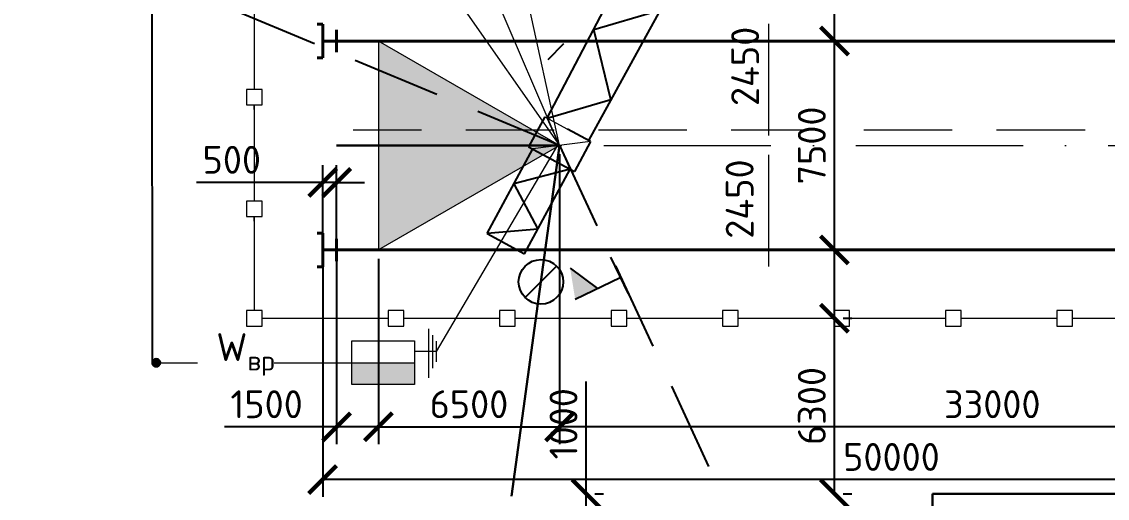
# Model space of a CAD drawing. Header units: millimetres. Extents: x -782 to 10910, y 3841 to 13237.
# Drawn here: x 2977 to 3054.9, y 12623.6 to 12657.8 of the extents above; entities that cross this region are included whole.
import ezdxf

# ---------------------------------------------------------------- set-up
doc = ezdxf.new("R2010")
doc.units = ezdxf.units.MM
doc.linetypes.add('ACAD_ISO10W100', pattern=[18, 12, -3, 0, -3])
doc.linetypes.add('штриховая2', pattern=[9.525, 6.35, -3.175])
doc.layers.add('1', color=7, linetype='Continuous')
doc.layers.add('тонкая', color=7, linetype='Continuous')
doc.layers.add('Тонкая 0.3', color=140, linetype='Continuous', lineweight=25)
doc.layers.add('Фасад толст', color=7, linetype='Continuous', lineweight=20)
doc.styles.add('2.5', font='isocpeur.ttf', dxfattribs={"height": 2})
doc.styles.add('Isocpeur', font='isocpeur.ttf')
doc.dimstyles.new('М500 стройгенп', dxfattribs={"dimtxt": 2, "dimasz": 2, "dimexe": 1.25, "dimexo": 0.625, "dimtad": 1, "dimlfac": 500, "dimtxsty": '2.5', "dimblk": 'ARCHTICK', "dimcen": 2.5, "dimadec": 0, "dimazin": 0, "dimtfac": 1, "dimtmove": 0, "dimatfit": 3, "dimfxl": 1, "dimarcsym": 0})

# ---------------------------------------------------------------- blocks, each defined once
blk = doc.blocks.new('_ArchTick')
at = {"color": 0, "linetype": 'ByBlock', "const_width": 0.15}
blk.add_lwpolyline([(-0.5, -0.5), (0.5, 0.5)], dxfattribs=at)
blk = doc.blocks.new('*D831')
at = {"color": 0, "lineweight": -2, "transparency": 16777216}
for p, q in [((3035.295, 12623.887), (3035.295, 12636.487)), ((3035.92, 12636.487), (3036.545, 12636.487)), ((3035.92, 12623.887), (3036.545, 12623.887))]:
    blk.add_line(p, q, dxfattribs=at)
at = {"layer": 'Defpoints', "color": 0, "lineweight": -3, "transparency": 16777216}
for p in [(3035.295, 12636.487), (3035.295, 12636.487), (3035.295, 12623.887)]:
    blk.add_point(p, dxfattribs=at)
at = {"color": 0, "lineweight": -2, "transparency": 16777216, "xscale": 2, "yscale": 2, "zscale": 2}
for p, rotation in [((3035.295, 12636.487), 90), ((3035.295, 12623.887), 270)]:
    blk.add_blockref('_ArchTick', p, dxfattribs=dict(at, rotation=rotation))
at = {"color": 0, "lineweight": 20, "transparency": 16777216, "insert": (3033.67, 12630.187), "char_height": 2, "attachment_point": 5, "rotation": 90, "style": '2.5'}
blk.add_mtext('6300', dxfattribs=at)
blk = doc.blocks.new('*D832')
at = {"color": 0, "lineweight": -2, "transparency": 16777216}
for p, q in [((3035.295, 12636.487), (3035.295, 12641.387)), ((3035.92, 12641.387), (3036.545, 12641.387)), ((3035.92, 12636.487), (3036.545, 12636.487))]:
    blk.add_line(p, q, dxfattribs=at)
at = {"layer": 'Defpoints', "color": 0, "lineweight": -3, "transparency": 16777216}
for p in [(3035.295, 12641.387), (3035.295, 12641.387), (3035.295, 12636.487)]:
    blk.add_point(p, dxfattribs=at)
at = {"color": 0, "lineweight": -2, "transparency": 16777216, "xscale": 2, "yscale": 2, "zscale": 2}
for p, rotation in [((3035.295, 12641.387), 90), ((3035.295, 12636.487), 270)]:
    blk.add_blockref('_ArchTick', p, dxfattribs=dict(at, rotation=rotation))
at = {"color": 0, "lineweight": 20, "transparency": 16777216, "insert": (3028.49, 12645.041), "char_height": 2, "attachment_point": 5, "rotation": 90, "style": '2.5'}
blk.add_mtext('2450', dxfattribs=at)
blk = doc.blocks.new('*D833')
at = {"color": 0, "lineweight": -2, "transparency": 16777216}
for p, q in [((3035.295, 12641.387), (3035.295, 12656.387)), ((3035.92, 12656.387), (3036.545, 12656.387)), ((3035.92, 12641.387), (3036.545, 12641.387))]:
    blk.add_line(p, q, dxfattribs=at)
at = {"layer": 'Defpoints', "color": 0, "lineweight": -3, "transparency": 16777216}
for p in [(3035.295, 12656.387), (3035.295, 12656.387), (3035.295, 12641.387)]:
    blk.add_point(p, dxfattribs=at)
at = {"color": 0, "lineweight": -2, "transparency": 16777216, "xscale": 2, "yscale": 2, "zscale": 2}
for p, rotation in [((3035.295, 12656.387), 90), ((3035.295, 12641.387), 270)]:
    blk.add_blockref('_ArchTick', p, dxfattribs=dict(at, rotation=rotation))
at = {"color": 0, "lineweight": 20, "transparency": 16777216, "insert": (3033.67, 12648.887), "char_height": 2, "attachment_point": 5, "rotation": 90, "style": '2.5'}
blk.add_mtext('7500', dxfattribs=at)
blk = doc.blocks.new('*D834')
at = {"color": 0, "lineweight": -2, "transparency": 16777216}
for p, q in [((3035.295, 12656.387), (3035.295, 12661.275)), ((3035.92, 12661.275), (3036.545, 12661.275)), ((3035.92, 12656.387), (3036.545, 12656.387))]:
    blk.add_line(p, q, dxfattribs=at)
at = {"layer": 'Defpoints', "color": 0, "lineweight": -3, "transparency": 16777216}
for p in [(3035.295, 12661.275), (3035.295, 12661.275), (3035.295, 12656.387)]:
    blk.add_point(p, dxfattribs=at)
at = {"color": 0, "lineweight": -2, "transparency": 16777216, "xscale": 2, "yscale": 2, "zscale": 2}
for p, rotation in [((3035.295, 12661.275), 90), ((3035.295, 12656.387), 270)]:
    blk.add_blockref('_ArchTick', p, dxfattribs=dict(at, rotation=rotation))
at = {"color": 0, "lineweight": 20, "transparency": 16777216, "insert": (3028.884, 12654.565), "char_height": 2, "attachment_point": 5, "rotation": 90, "style": '2.5'}
blk.add_mtext('2450', dxfattribs=at)
blk = doc.blocks.new('*D835')
at = {"color": 0, "lineweight": -2, "transparency": 16777216}
for p, q in [((3017.471, 12623.887), (3017.471, 12631.937)), ((3017.471, 12621.887), (3017.471, 12623.887)), ((3018.096, 12623.887), (3018.721, 12623.887)), ((3018.096, 12621.887), (3018.721, 12621.887))]:
    blk.add_line(p, q, dxfattribs=at)
at = {"layer": 'Defpoints', "color": 0, "lineweight": -3, "transparency": 16777216}
for p in [(3017.471, 12623.887), (3017.471, 12623.887), (3017.471, 12621.887)]:
    blk.add_point(p, dxfattribs=at)
at = {"color": 0, "lineweight": -2, "transparency": 16777216, "xscale": 2, "yscale": 2, "zscale": 2}
for p, rotation in [((3017.471, 12623.887), 90), ((3017.471, 12621.887), 270)]:
    blk.add_blockref('_ArchTick', p, dxfattribs=dict(at, rotation=rotation))
at = {"color": 0, "lineweight": 20, "transparency": 16777216, "insert": (3015.846, 12628.912), "char_height": 2, "attachment_point": 5, "rotation": 90, "style": '2.5'}
blk.add_mtext('1000', dxfattribs=at)
blk = doc.blocks.new('*D897')
at = {"color": 0, "lineweight": -2, "transparency": 16777216}
for p, q in [((2999.561, 12640.762), (2999.561, 12627.436)), ((3002.561, 12640.762), (3002.561, 12627.436)), ((2999.561, 12628.686), (2991.511, 12628.686)), ((3002.561, 12628.686), (2999.561, 12628.686))]:
    blk.add_line(p, q, dxfattribs=at)
at = {"layer": 'Defpoints', "color": 0, "lineweight": -3, "transparency": 16777216}
for p in [(2999.561, 12641.387), (3002.561, 12641.387), (3002.561, 12628.686)]:
    blk.add_point(p, dxfattribs=at)
at = {"color": 0, "lineweight": -2, "transparency": 16777216, "xscale": 2, "yscale": 2, "zscale": 2, "rotation": 180}
blk.add_blockref('_ArchTick', (2999.561, 12628.686), dxfattribs=at)
at = {"color": 0, "lineweight": -2, "transparency": 16777216, "xscale": 2, "yscale": 2, "zscale": 2}
blk.add_blockref('_ArchTick', (3002.561, 12628.686), dxfattribs=at)
at = {"color": 0, "lineweight": 25, "transparency": 16777216, "insert": (2994.536, 12630.311), "char_height": 2, "attachment_point": 5, "style": '2.5'}
blk.add_mtext('1500', dxfattribs=at)
blk = doc.blocks.new('*D898')
at = {"color": 0, "lineweight": -2, "transparency": 16777216}
for p, q in [((2998.561, 12642.012), (2998.561, 12647.485)), ((2999.561, 12642.012), (2999.561, 12647.485)), ((2998.561, 12646.235), (2989.511, 12646.235)), ((2999.561, 12646.235), (2998.561, 12646.235)), ((2999.561, 12646.235), (3001.561, 12646.235))]:
    blk.add_line(p, q, dxfattribs=at)
at = {"layer": 'Defpoints', "color": 0, "lineweight": -3, "transparency": 16777216}
for p in [(2998.561, 12646.235), (2998.561, 12641.387), (2999.561, 12641.387)]:
    blk.add_point(p, dxfattribs=at)
at = {"color": 0, "lineweight": -2, "transparency": 16777216, "xscale": 2, "yscale": 2, "zscale": 2}
blk.add_blockref('_ArchTick', (2998.561, 12646.235), dxfattribs=at)
at = {"color": 0, "lineweight": -2, "transparency": 16777216, "xscale": 2, "yscale": 2, "zscale": 2, "rotation": 180}
blk.add_blockref('_ArchTick', (2999.561, 12646.235), dxfattribs=at)
at = {"color": 0, "lineweight": 25, "transparency": 16777216, "insert": (2992.036, 12647.86), "char_height": 2, "attachment_point": 5, "style": '2.5'}
blk.add_mtext('500', dxfattribs=at)
blk = doc.blocks.new('*D836')
at = {"color": 0, "lineweight": -2, "transparency": 16777216}
for p, q in [((2998.561, 12640.762), (2998.561, 12623.652)), ((3094.686, 12640.762), (3094.686, 12623.652)), ((3094.686, 12624.902), (2998.561, 12624.902))]:
    blk.add_line(p, q, dxfattribs=at)
at = {"layer": 'Defpoints', "color": 0, "lineweight": -3, "transparency": 16777216}
for p in [(2998.561, 12641.387), (3094.686, 12641.387), (2998.561, 12624.902)]:
    blk.add_point(p, dxfattribs=at)
at = {"color": 0, "lineweight": -2, "transparency": 16777216, "xscale": 2, "yscale": 2, "zscale": 2, "rotation": 180}
blk.add_blockref('_ArchTick', (2998.561, 12624.902), dxfattribs=at)
at = {"color": 0, "lineweight": -2, "transparency": 16777216, "xscale": 2, "yscale": 2, "zscale": 2}
blk.add_blockref('_ArchTick', (3094.686, 12624.902), dxfattribs=at)
at = {"color": 0, "lineweight": 25, "transparency": 16777216, "insert": (3039.387, 12626.527), "char_height": 2, "attachment_point": 5, "style": '2.5'}
blk.add_mtext('50000', dxfattribs=at)
blk = doc.blocks.new('*D849')
at = {"color": 0, "lineweight": -2, "transparency": 16777216}
for p, q in [((3017.471, 12623.887), (3017.471, 12631.937)), ((3017.471, 12621.887), (3017.471, 12623.887)), ((3018.096, 12623.887), (3018.721, 12623.887)), ((3018.096, 12621.887), (3018.721, 12621.887))]:
    blk.add_line(p, q, dxfattribs=at)
at = {"layer": 'Defpoints', "color": 0, "lineweight": -3, "transparency": 16777216}
for p in [(3017.471, 12623.887), (3017.471, 12623.887), (3017.471, 12621.887)]:
    blk.add_point(p, dxfattribs=at)
at = {"color": 0, "lineweight": -2, "transparency": 16777216, "xscale": 2, "yscale": 2, "zscale": 2}
for p, rotation in [((3017.471, 12623.887), 90), ((3017.471, 12621.887), 270)]:
    blk.add_blockref('_ArchTick', p, dxfattribs=dict(at, rotation=rotation))
at = {"color": 0, "lineweight": 20, "transparency": 16777216, "insert": (3015.846, 12628.912), "char_height": 2, "attachment_point": 5, "rotation": 90, "style": '2.5'}
blk.add_mtext('1000', dxfattribs=at)
blk = doc.blocks.new('*D924')
at = {"color": 0, "lineweight": -2, "transparency": 16777216}
for p, q in [((2999.561, 12640.762), (2999.561, 12627.436)), ((3002.561, 12640.762), (3002.561, 12627.436)), ((2999.561, 12628.686), (2991.511, 12628.686)), ((3002.561, 12628.686), (2999.561, 12628.686))]:
    blk.add_line(p, q, dxfattribs=at)
at = {"layer": 'Defpoints', "color": 0, "lineweight": -3, "transparency": 16777216}
for p in [(2999.561, 12641.387), (3002.561, 12641.387), (3002.561, 12628.686)]:
    blk.add_point(p, dxfattribs=at)
at = {"color": 0, "lineweight": -2, "transparency": 16777216, "xscale": 2, "yscale": 2, "zscale": 2, "rotation": 180}
blk.add_blockref('_ArchTick', (2999.561, 12628.686), dxfattribs=at)
at = {"color": 0, "lineweight": -2, "transparency": 16777216, "xscale": 2, "yscale": 2, "zscale": 2}
blk.add_blockref('_ArchTick', (3002.561, 12628.686), dxfattribs=at)
at = {"color": 0, "lineweight": 25, "transparency": 16777216, "insert": (2994.536, 12630.311), "char_height": 2, "attachment_point": 5, "style": '2.5'}
blk.add_mtext('1500', dxfattribs=at)
blk = doc.blocks.new('*D853')
at = {"color": 0, "lineweight": -2, "transparency": 16777216}
for p, q in [((3015.561, 12648.262), (3015.561, 12627.436)), ((3002.561, 12640.762), (3002.561, 12627.436)), ((3002.561, 12628.686), (3015.561, 12628.686))]:
    blk.add_line(p, q, dxfattribs=at)
at = {"layer": 'Defpoints', "color": 0, "lineweight": -3, "transparency": 16777216}
for p in [(3015.561, 12648.887), (3002.561, 12641.387), (3015.561, 12628.686)]:
    blk.add_point(p, dxfattribs=at)
at = {"color": 0, "lineweight": -2, "transparency": 16777216, "xscale": 2, "yscale": 2, "zscale": 2, "rotation": 180}
blk.add_blockref('_ArchTick', (3002.561, 12628.686), dxfattribs=at)
at = {"color": 0, "lineweight": -2, "transparency": 16777216, "xscale": 2, "yscale": 2, "zscale": 2}
blk.add_blockref('_ArchTick', (3015.561, 12628.686), dxfattribs=at)
at = {"color": 0, "lineweight": 25, "transparency": 16777216, "insert": (3009.061, 12630.311), "char_height": 2, "attachment_point": 5, "style": '2.5'}
blk.add_mtext('6500', dxfattribs=at)
blk = doc.blocks.new('*D925')
at = {"color": 0, "lineweight": -2, "transparency": 16777216}
for p, q in [((2998.561, 12642.012), (2998.561, 12647.485)), ((2999.561, 12642.012), (2999.561, 12647.485)), ((2998.561, 12646.235), (2989.511, 12646.235)), ((2999.561, 12646.235), (2998.561, 12646.235)), ((2999.561, 12646.235), (3001.561, 12646.235))]:
    blk.add_line(p, q, dxfattribs=at)
at = {"layer": 'Defpoints', "color": 0, "lineweight": -3, "transparency": 16777216}
for p in [(2998.561, 12646.235), (2998.561, 12641.387), (2999.561, 12641.387)]:
    blk.add_point(p, dxfattribs=at)
at = {"color": 0, "lineweight": -2, "transparency": 16777216, "xscale": 2, "yscale": 2, "zscale": 2}
blk.add_blockref('_ArchTick', (2998.561, 12646.235), dxfattribs=at)
at = {"color": 0, "lineweight": -2, "transparency": 16777216, "xscale": 2, "yscale": 2, "zscale": 2, "rotation": 180}
blk.add_blockref('_ArchTick', (2999.561, 12646.235), dxfattribs=at)
at = {"color": 0, "lineweight": 25, "transparency": 16777216, "insert": (2992.036, 12647.86), "char_height": 2, "attachment_point": 5, "style": '2.5'}
blk.add_mtext('500', dxfattribs=at)
blk = doc.blocks.new('*D854')
at = {"color": 0, "lineweight": -2, "transparency": 16777216}
for p, q in [((3015.561, 12648.262), (3015.561, 12627.436)), ((3077.686, 12640.762), (3077.686, 12627.436)), ((3077.686, 12628.686), (3015.561, 12628.686))]:
    blk.add_line(p, q, dxfattribs=at)
at = {"layer": 'Defpoints', "color": 0, "lineweight": -3, "transparency": 16777216}
for p in [(3015.561, 12648.887), (3077.686, 12641.387), (3015.561, 12628.686)]:
    blk.add_point(p, dxfattribs=at)
at = {"color": 0, "lineweight": -2, "transparency": 16777216, "xscale": 2, "yscale": 2, "zscale": 2, "rotation": 180}
blk.add_blockref('_ArchTick', (3015.561, 12628.686), dxfattribs=at)
at = {"color": 0, "lineweight": -2, "transparency": 16777216, "xscale": 2, "yscale": 2, "zscale": 2}
blk.add_blockref('_ArchTick', (3077.686, 12628.686), dxfattribs=at)
at = {"color": 0, "lineweight": 25, "transparency": 16777216, "insert": (3046.624, 12630.311), "char_height": 2, "width": 0.43935, "attachment_point": 5, "style": '2.5'}
blk.add_mtext('33000', dxfattribs=at)
blk = doc.blocks.new('*D884')
at = {"color": 0, "lineweight": -2, "transparency": 16777216}
for p, q in [((2964.739, 12652.473), (2964.739, 12666.285)), ((2985.724, 12665.66), (2985.724, 12666.285)), ((2964.739, 12665.035), (2985.724, 12665.035))]:
    blk.add_line(p, q, dxfattribs=at)
at = {"layer": 'Defpoints', "color": 0, "lineweight": -3, "transparency": 16777216}
for p in [(2985.724, 12665.035), (2985.724, 12665.035), (2964.739, 12651.848)]:
    blk.add_point(p, dxfattribs=at)
at = {"color": 0, "lineweight": -2, "transparency": 16777216, "xscale": 2, "yscale": 2, "zscale": 2, "rotation": 180}
blk.add_blockref('_ArchTick', (2964.739, 12665.035), dxfattribs=at)
at = {"color": 0, "lineweight": -2, "transparency": 16777216, "xscale": 2, "yscale": 2, "zscale": 2}
blk.add_blockref('_ArchTick', (2985.724, 12665.035), dxfattribs=at)
at = {"color": 0, "lineweight": 20, "transparency": 16777216, "insert": (2975.497, 12667.378), "char_height": 2, "attachment_point": 5, "style": '2.5'}
blk.add_mtext('10500', dxfattribs=at)

msp = doc.modelspace()

# ---------------------------------------------------------------- hatches: boundary and pattern name
at = {"lineweight": 30}
h = msp.add_hatch(color=256, dxfattribs=at)
h.dxf.hatch_style = 1
h.paths.add_polyline_path([(3002.561017, 12641.386862), (3015.561019, 12648.886862), (3002.561017, 12656.386862)])
at = {"lineweight": 25}
h = msp.add_hatch(color=1, dxfattribs=at)
h.paths.add_polyline_path([(2986.61342, 12633.568027, 0.414213562), (2986.33439, 12633.288997, 0.414213562), (2986.61342, 12633.009967)])
h.paths.add_polyline_path([(2986.61342, 12633.568027), (2986.61342, 12633.009967, 0.414213562), (2986.89245, 12633.288997, 0.414213562)])
h = msp.add_hatch(color=1, dxfattribs=at)
h.paths.add_polyline_path([(2986.61342, 12633.568027, 0.414213562), (2986.33439, 12633.288997, 0.414213562), (2986.61342, 12633.009967)])
h.paths.add_polyline_path([(2986.61342, 12633.568027), (2986.61342, 12633.009967, 0.414213562), (2986.89245, 12633.288997, 0.414213562)])
at = {"layer": 'Тонкая 0.3', "ltscale": 5}
msp.add_hatch(color=7, dxfattribs=at).paths.add_polyline_path([(3016.688311, 12637.822601), (3018.297716, 12638.608956), (3016.326074, 12640.070304)])
at = {"layer": 'Фасад толст', "lineweight": 15}
msp.add_hatch(color=1, dxfattribs=at).paths.add_polyline_path([(3005.143426, 12633.288997), (3000.659929, 12633.288997), (3000.659929, 12631.71926), (3005.143426, 12631.71926)])
msp.add_hatch(color=1, dxfattribs=at).paths.add_polyline_path([(3005.143426, 12633.288997), (3000.659929, 12633.288997), (3000.659929, 12631.71926), (3005.143426, 12631.71926)])

# ---------------------------------------------------------------- linework, layer by layer
at = {"lineweight": 13}
for p, q in [((3015.561022, 12648.886857), (2983.986346, 12722.326956)), ((3015.561022, 12648.886857), (2983.986346, 12722.326956)), ((3015.561022, 12648.886857), (3000.590134, 12717.267214)), ((3015.561022, 12648.886857), (3000.590134, 12717.267214)), ((2994.2109, 12652.917761), (2993.090902, 12652.917761)), ((2993.090902, 12652.917761), (2993.090902, 12651.797762)), ((2994.2109, 12651.797762), (2994.2109, 12652.917761)), ((2993.090902, 12651.797762), (2994.2109, 12651.797762)), ((2993.650901, 12651.47434), (2993.650901, 12651.797762)), ((2994.2109, 12644.901453), (2993.090902, 12644.901453)), ((2993.090902, 12644.901453), (2993.090902, 12643.781455)), ((2994.2109, 12644.901453), (2993.090902, 12644.901453)), ((2993.090902, 12644.901453), (2993.090902, 12643.781455)), ((2994.2109, 12643.781455), (2994.2109, 12644.901453)), ((2994.2109, 12643.781455), (2994.2109, 12644.901453)), ((2993.090902, 12643.781455), (2994.2109, 12643.781455)), ((2993.090902, 12643.781455), (2994.2109, 12643.781455)), ((2993.650901, 12643.458032), (2993.650901, 12643.781455)), ((2993.650901, 12643.458032), (2993.650901, 12643.781455)), ((2994.2109, 12637.046856), (2993.090902, 12637.046856)), ((2993.090902, 12637.046856), (2993.090902, 12635.926858)), ((2994.2109, 12637.046856), (2993.090902, 12637.046856)), ((2993.090902, 12637.046856), (2993.090902, 12635.926858)), ((2994.2109, 12635.926858), (2994.2109, 12637.046856)), ((2994.2109, 12635.926858), (2994.2109, 12637.046856)), ((3004.383612, 12637.046856), (3003.263614, 12637.046856)), ((3003.263614, 12637.046856), (3003.263614, 12635.926858)), ((3004.383612, 12635.926858), (3004.383612, 12637.046856)), ((3012.383599, 12637.046856), (3011.263601, 12637.046856)), ((3011.263601, 12637.046856), (3011.263601, 12635.926858)), ((3012.383599, 12635.926858), (3012.383599, 12637.046856)), ((3020.383585, 12637.046856), (3019.263587, 12637.046856)), ((3019.263587, 12637.046856), (3019.263587, 12635.926858)), ((3020.383585, 12635.926858), (3020.383585, 12637.046856)), ((3028.383572, 12637.046856), (3027.263574, 12637.046856)), ((3027.263574, 12637.046856), (3027.263574, 12635.926858)), ((3028.383572, 12635.926858), (3028.383572, 12637.046856)), ((3036.383559, 12637.046856), (3035.263561, 12637.046856)), ((3035.263561, 12637.046856), (3035.263561, 12635.926858)), ((3036.383559, 12635.926858), (3036.383559, 12637.046856)), ((3044.383545, 12637.046856), (3043.263547, 12637.046856)), ((3043.263547, 12637.046856), (3043.263547, 12635.926858)), ((3044.383545, 12635.926858), (3044.383545, 12637.046856)), ((3052.383532, 12637.046856), (3051.263534, 12637.046856)), ((3051.263534, 12637.046856), (3051.263534, 12635.926858)), ((3052.383532, 12635.926858), (3052.383532, 12637.046856)), ((2993.090902, 12635.926858), (2994.2109, 12635.926858)), ((2993.090902, 12635.926858), (2994.2109, 12635.926858)), ((3003.263614, 12635.926858), (3004.383612, 12635.926858)), ((3011.263601, 12635.926858), (3012.383599, 12635.926858)), ((3019.263587, 12635.926858), (3020.383585, 12635.926858)), ((3027.263574, 12635.926858), (3028.383572, 12635.926858)), ((3035.263561, 12635.926858), (3036.383559, 12635.926858)), ((3043.263547, 12635.926858), (3044.383545, 12635.926858)), ((3051.263534, 12635.926858), (3052.383532, 12635.926858))]:
    msp.add_line(p, q, dxfattribs=at)
at = {"lineweight": 20}
for p, q in [((2985.72368, 12691.474801), (3015.561022, 12648.886857)), ((2993.650901, 12660.726858), (2993.650901, 12652.917761)), ((3030.596193, 12649.604908), (3030.596193, 12657.621744)), ((3002.56102, 12656.386857), (3002.56102, 12641.386857)), ((3015.561022, 12648.886857), (3002.56102, 12656.386857)), ((3002.56102, 12656.386857), (3002.56102, 12641.386857)), ((3015.561022, 12648.886857), (3002.56102, 12656.386857)), ((2993.650901, 12651.797762), (2993.650901, 12644.901453)), ((2993.650901, 12651.797762), (2993.650901, 12644.901453)), ((3015.561022, 12648.886857), (3002.56102, 12641.386857)), ((3015.561022, 12648.886857), (3002.56102, 12641.386857)), ((3030.596193, 12640.195796), (3030.596193, 12648.212632)), ((2993.650901, 12643.781455), (2993.650901, 12641.386857)), ((2993.650901, 12643.781455), (2993.650901, 12641.386857)), ((3002.56102, 12642.186855), (3002.56102, 12641.386857)), ((3002.56102, 12642.186855), (3002.56102, 12641.386857)), ((2993.650901, 12641.386857), (2993.650901, 12637.046856)), ((2993.650901, 12641.386857), (2993.650901, 12637.046856)), ((2994.2109, 12636.486857), (3003.263614, 12636.486857)), ((3004.383612, 12636.486857), (3011.263601, 12636.486857)), ((3012.383599, 12636.486857), (3019.263587, 12636.486857)), ((3020.383585, 12636.486857), (3027.263574, 12636.486857)), ((3028.383572, 12636.486857), (3035.263561, 12636.486857)), ((3036.383559, 12636.486857), (3043.263547, 12636.486857)), ((3044.383545, 12636.486857), (3051.263534, 12636.486857)), ((3052.383532, 12636.486857), (3060.725028, 12636.486857))]:
    msp.add_line(p, q, dxfattribs=at)
at = {"linetype": 'штриховая2', "lineweight": -3}
for p, q in [((3015.561029, 12648.886842), (2941.685809, 12679.586253)), ((3015.561022, 12648.886856), (3052.730722, 12568.886857))]:
    msp.add_line(p, q, dxfattribs=at)
at = {"lineweight": -3}
msp.add_line((2986.33439, 12633.288997), (2986.320163, 12658.662166), dxfattribs=at)
at = {"color": 0, "lineweight": 25, "ltscale": 100}
for p, q in [((3018.025822, 12657.215279), (3022.604889, 12658.547862)), ((3019.246149, 12652.188758), (3018.025822, 12657.215279)), ((3014.667082, 12650.856176), (3019.246149, 12652.188758)), ((3014.667082, 12650.856176), (3019.246149, 12652.188758))]:
    msp.add_line(p, q, dxfattribs=at)
at = {"lineweight": 40}
for p, q in [((2998.161023, 12657.586855), (2998.561022, 12657.586855)), ((2998.561022, 12655.186859), (2998.561022, 12657.586855)), ((2999.56102, 12657.186855), (2999.56102, 12655.586858)), ((3094.686337, 12656.386857), (2998.561022, 12656.386857)), ((3015.561022, 12656.386857), (2998.561022, 12656.386857)), ((2998.161023, 12655.186859), (2998.561022, 12655.186859)), ((2998.161023, 12642.586855), (2998.561022, 12642.586855)), ((2998.161023, 12642.586855), (2998.561022, 12642.586855)), ((2998.561022, 12640.186859), (2998.561022, 12642.586855)), ((2998.561022, 12640.186859), (2998.561022, 12642.586855)), ((2999.56102, 12642.186855), (2999.56102, 12640.586858)), ((2999.56102, 12642.186855), (2999.56102, 12640.586858)), ((2998.561022, 12641.386857), (3094.686337, 12641.386857)), ((3015.561022, 12641.386857), (2998.561022, 12641.386857)), ((3015.561022, 12641.386857), (2998.561022, 12641.386857)), ((2998.161023, 12640.186859), (2998.561022, 12640.186859)), ((2998.161023, 12640.186859), (2998.561022, 12640.186859))]:
    msp.add_line(p, q, dxfattribs=at)
at = {"lineweight": 25}
for p, q in [((3014.734953, 12655.072166), (3015.866322, 12656.203535)), ((3015.354252, 12640.229968), (3013.091514, 12637.96723)), ((3015.354252, 12640.229968), (3013.091514, 12637.96723)), ((3014.222883, 12639.098599), (3015.354252, 12640.229968)), ((3014.222883, 12639.098599), (3015.354252, 12640.229968))]:
    msp.add_line(p, q, dxfattribs=at)
at = {"color": 240, "lineweight": 20, "true_color": 0xed1f24}
for p, q in [((3016.333022, 12647.186168), (3014.667082, 12650.856176)), ((3016.333022, 12647.186168), (3014.667082, 12650.856176)), ((3006.719783, 12634.09987), (3015.500052, 12649.021172)), ((3006.719783, 12634.09987), (3015.500052, 12649.021172)), ((3006.719783, 12634.09987), (3015.500052, 12649.021172)), ((3017.786518, 12649.172722), (3013.639101, 12648.639986)), ((3017.786518, 12649.172722), (3013.639101, 12648.639986)), ((3006.719783, 12634.09987), (3005.143426, 12634.09987)), ((3006.719783, 12634.09987), (3005.143426, 12634.09987)), ((3006.719783, 12634.09987), (3005.143426, 12634.09987)), ((2986.89245, 12633.288997), (2989.587562, 12633.288997)), ((2986.89245, 12633.288997), (2989.587562, 12633.288997)), ((2995.076673, 12633.288997), (3000.659929, 12633.288997)), ((2995.076673, 12633.288997), (3000.659929, 12633.288997))]:
    msp.add_line(p, q, dxfattribs=at)
at = {"linetype": 'штриховая2', "lineweight": 20}
msp.add_line((3091.378817, 12649.986857), (3000.760113, 12649.986857), dxfattribs=at)
at = {"lineweight": 30}
for p, q in [((3015.561022, 12648.886857), (2999.56102, 12648.886857)), ((3042.33991, 12623.886857), (3077.686343, 12623.886857)), ((3042.33991, 12603.886853), (3042.33991, 12623.886857))]:
    msp.add_line(p, q, dxfattribs=at)
at = {"linetype": 'ACAD_ISO10W100', "lineweight": 20}
msp.add_line((3000.630936, 12648.886857), (3091.401221, 12648.886857), dxfattribs=at)
at = {"linetype": 'штриховая2', "lineweight": 30, "ltscale": 4}
msp.add_line((3015.561022, 12648.886857), (3006.356134, 12581.554693), dxfattribs=at)
at = {"lineweight": 25}
msp.add_circle((3014.222883, 12639.098599), 1.599997, dxfattribs=at)
msp.add_circle((3014.222883, 12639.098599), 1.599997, dxfattribs=at)
at = {"color": 1, "lineweight": 30}
msp.add_circle((2986.61342, 12633.288997), 0.27903, dxfattribs=at)
msp.add_circle((2986.61342, 12633.288997), 0.27903, dxfattribs=at)
at = {"layer": 'тонкая', "color": 0, "lineweight": 25, "ltscale": 5000}
for p, q in [((3014.667082, 12650.856176), (3038.676411, 12696.654514)), ((3014.667082, 12650.856176), (3038.676411, 12696.654514)), ((3017.656394, 12649.242945), (3042.524869, 12694.577632)), ((3017.656394, 12649.242945), (3042.524869, 12694.577632)), ((3014.501815, 12650.945365), (3013.34371, 12648.799398)), ((3014.501815, 12650.945365), (3013.34371, 12648.799398)), ((3017.786518, 12649.172722), (3016.144167, 12650.059043)), ((3017.786518, 12649.172722), (3016.144167, 12650.059043)), ((3013.34371, 12648.799398), (3016.333022, 12647.186168)), ((3013.34371, 12648.799398), (3016.333022, 12647.186168)), ((3017.786518, 12649.172722), (3016.628413, 12647.026756)), ((3017.786518, 12649.172722), (3016.628413, 12647.026756)), ((3010.357714, 12642.559583), (3013.639101, 12648.639986)), ((3010.357714, 12642.559583), (3013.639101, 12648.639986)), ((3016.333022, 12647.186168), (3012.289276, 12646.138763)), ((3016.333022, 12647.186168), (3012.289276, 12646.138763)), ((3013.051635, 12641.105765), (3016.333022, 12647.186168)), ((3013.051635, 12641.105765), (3016.333022, 12647.186168)), ((3016.333022, 12647.186168), (3016.628413, 12647.026756)), ((3016.333022, 12647.186168), (3016.628413, 12647.026756)), ((3012.289276, 12646.138763), (3013.998001, 12642.870002)), ((3012.289276, 12646.138763), (3013.998001, 12642.870002)), ((3013.998001, 12642.870002), (3010.357714, 12642.559583)), ((3013.998001, 12642.870002), (3010.357714, 12642.559583)), ((3010.357714, 12642.559583), (3013.051635, 12641.105765)), ((3010.357714, 12642.559583), (3013.051635, 12641.105765))]:
    msp.add_line(p, q, dxfattribs=at)
at = {"layer": 'тонкая', "color": 0, "lineweight": 20, "ltscale": 5000}
msp.add_line((3014.501815, 12650.945365), (3016.144167, 12650.059043), dxfattribs=at)
msp.add_line((3014.501815, 12650.945365), (3016.144167, 12650.059043), dxfattribs=at)
at = {"layer": 'Тонкая 0.3', "color": 7, "ltscale": 5}
for p, q in [((3020.521636, 12638.22918), (3019.23316, 12640.866259)), ((3016.326074, 12640.070304), (3018.297716, 12638.608956)), ((3019.907121, 12639.395311), (3016.688311, 12637.822601))]:
    msp.add_line(p, q, dxfattribs=at)
at = {"layer": 'Фасад толст', "color": 1}
for p, q in [((3006.179774, 12632.217934), (3006.179774, 12635.720641)), ((3006.179774, 12632.217934), (3006.179774, 12635.720641)), ((3006.46066, 12632.893896), (3006.46066, 12635.259758)), ((3006.46066, 12632.893896), (3006.46066, 12635.259758)), ((3006.719783, 12633.354776), (3006.719783, 12634.844963)), ((3006.719783, 12633.354776), (3006.719783, 12634.844963))]:
    msp.add_line(p, q, dxfattribs=at)
at = {"layer": 'Фасад толст', "color": 1, "lineweight": 15}
msp.add_line((3000.659929, 12633.288997), (3005.143426, 12633.288997), dxfattribs=at)
msp.add_line((3000.659929, 12633.288997), (3005.143426, 12633.288997), dxfattribs=at)
msp.add_lwpolyline([(3000.659929, 12634.858734), (3005.143426, 12634.858734), (3005.143426, 12631.71926), (3000.659929, 12631.71926)], close=True, dxfattribs=at)
msp.add_lwpolyline([(3000.659929, 12634.858734), (3005.143426, 12634.858734), (3005.143426, 12631.71926), (3000.659929, 12631.71926)], close=True, dxfattribs=at)

# ---------------------------------------------------------------- texts
at = {"layer": '1', "insert": (2990.92551, 12635.414615), "char_height": 2, "width": 335.51997649, "attachment_point": 1, "style": 'Isocpeur'}
msp.add_mtext('\\A1;W{\\H0.7x;\\S^ вр;}', dxfattribs=at)
msp.add_mtext('\\A1;W{\\H0.7x;\\S^ вр;}', dxfattribs=at)

# ---------------------------------------------------------------- dimensions: what is measured, and where the dimension line sits
at = {"lineweight": 20}
dim = msp.add_linear_dim(base=(2985.72368, 12665.035482), p1=(2964.739288, 12651.848019), p2=(2985.72368, 12665.035482), text='10500', dimstyle='М500 стройгенп', override={"dimtmove": 2}, dxfattribs=at)
dim.commit()
dim.dimension.update_dxf_attribs({"geometry": '*D884', "text_midpoint": (2975.496572, 12667.377806), "dimtype": 160})
dim = msp.add_linear_dim(base=(3035.294617, 12661.274801), p1=(3035.294617, 12656.386857), p2=(3035.294617, 12661.274801), angle=90, text='2450', dimstyle='М500 стройгенп', override={"dimtmove": 2}, dxfattribs=at)
dim.commit()
dim.dimension.update_dxf_attribs({"geometry": '*D834', "text_midpoint": (3028.884094, 12654.565191), "dimtype": 160})
for base, p1, p2, picture, middle in [((3035.294617, 12656.386857), (3035.294617, 12641.386857), (3035.294617, 12656.386857), '*D833', (3033.669617, 12648.886857)), ((3035.294617, 12636.486857), (3035.294617, 12623.886857), (3035.294617, 12636.486857), '*D831', (3033.669617, 12630.186857)), ((3017.470684, 12623.886857), (3017.470684, 12621.886857), (3017.470684, 12623.886857), '*D835', (3015.845684, 12628.911857)), ((3017.470684, 12623.886857), (3017.470684, 12621.886857), (3017.470684, 12623.886857), '*D849', (3015.845684, 12628.911857))]:
    dim = msp.add_linear_dim(base=base, p1=p1, p2=p2, angle=90, dimstyle='М500 стройгенп', dxfattribs=at)
    dim.commit()
    dim.dimension.update_dxf_attribs({"geometry": picture, "text_midpoint": middle})
at = {"lineweight": 25}
for base, p1, p2, picture, middle in [((2998.561022, 12646.235465), (2999.56102, 12641.386857), (2998.561022, 12641.386857), '*D898', (2992.036022, 12647.860465)), ((2998.561022, 12646.235465), (2999.56102, 12641.386857), (2998.561022, 12641.386857), '*D925', (2992.036022, 12647.860465)), ((3015.561022, 12628.686483), (3002.56102, 12641.386857), (3015.561022, 12648.886857), '*D853', (3009.061021, 12630.311483))]:
    dim = msp.add_linear_dim(base=base, p1=p1, p2=p2, dimstyle='М500 стройгенп', dxfattribs=at)
    dim.commit()
    dim.dimension.update_dxf_attribs({"geometry": picture, "text_midpoint": middle})
for base, p1, p2, text, picture, middle in [((3015.561022, 12628.686483), (3077.686337, 12641.386857), (3015.561022, 12648.886857), '33000', '*D854', (3046.62368, 12628.686483)), ((2998.561022, 12624.902047), (3094.686337, 12641.386857), (2998.561022, 12641.386857), '50000', '*D836', (3039.387313, 12624.902047))]:
    dim = msp.add_linear_dim(base=base, p1=p1, p2=p2, text=text, dimstyle='М500 стройгенп', dxfattribs=at)
    dim.commit()
    dim.dimension.update_dxf_attribs({"geometry": picture, "text_midpoint": middle, "dimtype": 160})
at = {"lineweight": 20}
dim = msp.add_linear_dim(base=(3035.294617, 12641.386857), p1=(3035.294617, 12636.486857), p2=(3035.294617, 12641.386857), angle=90, dimstyle='М500 стройгенп', override={"dimtmove": 2}, dxfattribs=at)
dim.commit()
dim.dimension.update_dxf_attribs({"geometry": '*D832', "text_midpoint": (3028.490096, 12645.040797), "dimtype": 160})
at = {"lineweight": 25}
for picture in ['*D897', '*D924']:
    dim = msp.add_linear_dim(base=(3002.56102, 12628.686483), p1=(2999.56102, 12641.386857), p2=(3002.56102, 12641.386857), dimstyle='М500 стройгенп', dxfattribs=at)
    dim.commit()
    dim.dimension.update_dxf_attribs({"geometry": picture, "text_midpoint": (2994.53602, 12628.686483), "dimtype": 160})

doc.saveas('drawing.dxf')
